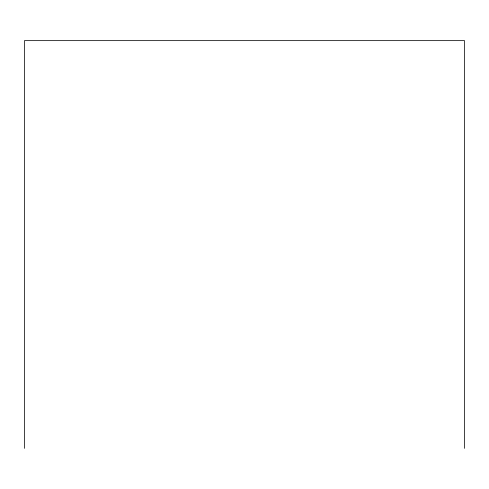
<?xml version="1.0" encoding="UTF-8"?>
<svg xmlns="http://www.w3.org/2000/svg" width="489" height="489" viewBox="0 0 489 489"><rect width="100%" height="100%" fill="white"/><g stroke="black" fill="none" stroke-linecap="round" stroke-linejoin="round"><path stroke-width="0.73" d="M464.55 448.358L464.55 40.642L24.45 40.642L24.45 448.358"/></g></svg>
